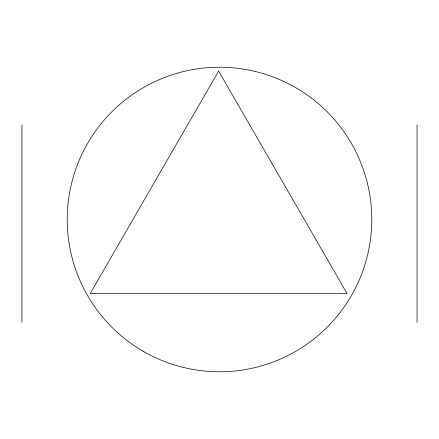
<?xml version="1.0" encoding="UTF-8"?>
<svg xmlns="http://www.w3.org/2000/svg" width="439" height="439" viewBox="0 0 439 439"><rect width="100%" height="100%" fill="white"/><g stroke="black" fill="none" stroke-linecap="round" stroke-linejoin="round"><path stroke-width="0.66" d="M417.05 124.841L417.05 322.391M21.95 124.841L21.95 322.391M218.633 71.096L90.182 293.581L347.084 293.581L218.633 71.096M143.361 351.376A152.278 152.278 0 0 0 371.778 219.5A152.278 152.278 0 0 0 143.361 87.624A152.278 152.278 0 0 0 143.361 351.376"/></g></svg>
